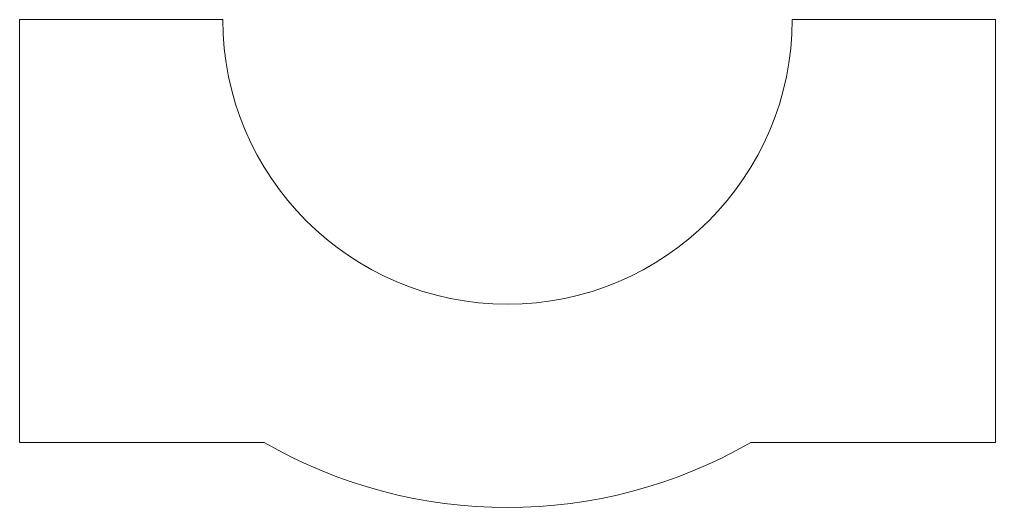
# Model space of a CAD drawing. Header units: millimetres. Extents: x -30 to 30, y -30 to 0.
import ezdxf

# ---------------------------------------------------------------- set-up
doc = ezdxf.new("R2010")
doc.units = ezdxf.units.MM

msp = doc.modelspace()

# ---------------------------------------------------------------- linework, layer by layer
at = {"color": 7, "linetype": 'Continuous', "lineweight": 15}
msp.add_lwpolyline([(-30, -26), (-30, 0), (-17.5, 0, 1), (17.5, 0), (30, 0), (30, -26), (14.967, -26, -0.267261), (-14.967, -26)], format="xyb", close=True, dxfattribs=at)

doc.saveas('drawing.dxf')
